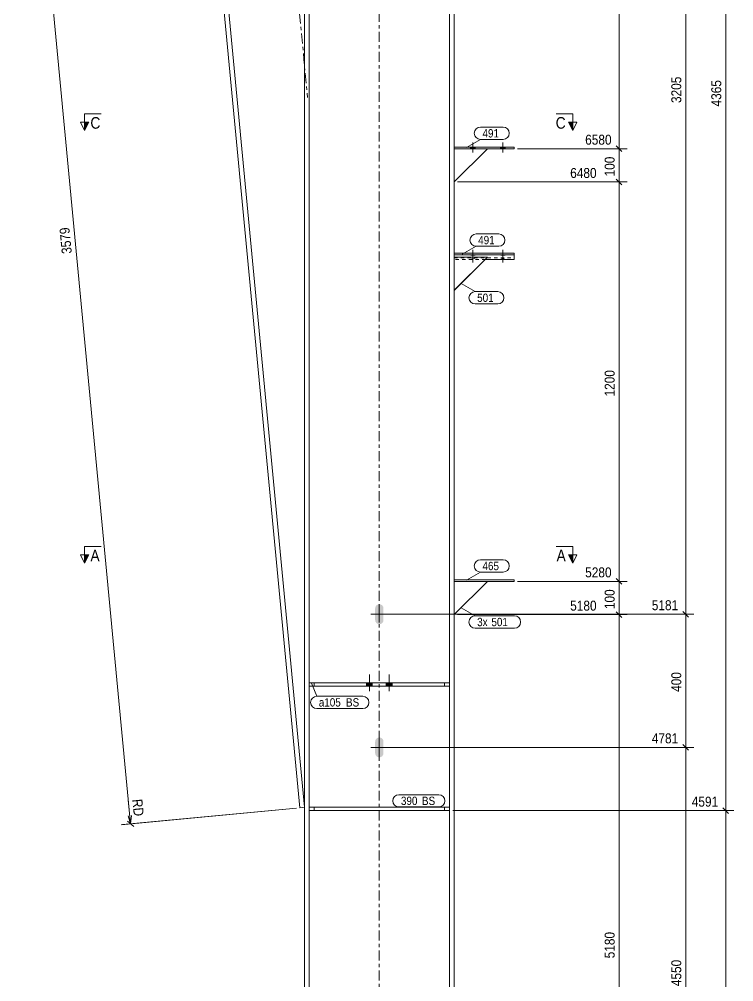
# Model space of a CAD drawing. Header units: millimetres. Extents: x 2 to 579, y 1 to 825.
# Drawn here: x 171.2 to 385.7, y 185.9 to 475.1 of the extents above; entities that cross this region are included whole.
import ezdxf

# ---------------------------------------------------------------- set-up
doc = ezdxf.new("R2010")
doc.units = ezdxf.units.MM
for name, pattern in [('XKITLINE00', [0]), ('XKITLINE01', [4, 1, -1, 1, -1]), ('XKITLINE02', [4, 2, -2]), ('XKITLINE03', [6, 3, -1, 1, -1])]:
    doc.linetypes.add(name, pattern=pattern)
for name, color, linetype, lineweight in [('Bolt', 3, 'Continuous', 0), ('Dimensions', 7, 'Continuous', 0), ('Part', 2, 'Continuous', 0), ('PartMark', 7, 'Continuous', 0), ('Section', 6, 'Continuous', 0)]:
    doc.layers.add(name, color=color, linetype=linetype, lineweight=lineweight)
doc.styles.add('ARIAL', font='ARIAL.TTF')

# ---------------------------------------------------------------- blocks, each defined once
blk = doc.blocks.new('*A11')
at = {"layer": 'Bolt'}
for points in [[(279.76, 293.43), (279.28, 293.34), (278.8, 293.43), (278.4, 293.7), (278.13, 294.11), (278.03, 294.59), (278.03, 298.09), (278.13, 298.56), (278.4, 298.97), (278.8, 299.24), (279.28, 299.34), (279.76, 299.24), (280.17, 298.97), (280.44, 298.56), (280.53, 298.09), (280.53, 294.59), (280.44, 294.11), (280.17, 293.7)], [(279.76, 253.43), (279.28, 253.34), (278.8, 253.43), (278.4, 253.7), (278.13, 254.11), (278.03, 254.59), (278.03, 258.09), (278.13, 258.56), (278.4, 258.97), (278.8, 259.24), (279.28, 259.34), (279.76, 259.24), (280.17, 258.97), (280.44, 258.56), (280.53, 258.09), (280.53, 254.59), (280.44, 254.11), (280.17, 253.7)]]:
    blk.add_hatch(color=3, dxfattribs=at).paths.add_polyline_path(points, flags=17)
at = {"layer": 'Bolt', "color": 3, "linetype": 'XKITLINE00', "lineweight": 0}
for p, q in [((279.28, 298.84), (279.28, 293.84)), ((281.78, 296.34), (276.78, 296.34)), ((279.28, 258.84), (279.28, 253.84)), ((281.78, 256.34), (276.78, 256.34))]:
    blk.add_line(p, q, dxfattribs=at)
blk = doc.blocks.new('*A15')
at = {"layer": 'Bolt', "color": 3, "linetype": 'XKITLINE02', "lineweight": 0}
for p, q in [((276.28, 278.21), (276.28, 273.21)), ((276.28, 278.21), (276.28, 273.21)), ((282.28, 278.21), (282.28, 273.21)), ((282.28, 278.21), (282.28, 273.21)), ((275.38, 275.71), (275.38, 274.71)), ((275.38, 275.71), (275.38, 274.71)), ((277.18, 275.71), (277.18, 274.71)), ((277.18, 275.71), (277.18, 274.71)), ((281.38, 275.71), (281.38, 274.71)), ((281.38, 275.71), (281.38, 274.71)), ((283.18, 275.71), (283.18, 274.71)), ((283.18, 275.71), (283.18, 274.71))]:
    blk.add_line(p, q, dxfattribs=at)
blk = doc.blocks.new('*A16')
at = {"layer": 'Bolt'}
for points in [[(275.38, 274.71), (275.38, 275.71), (277.18, 275.71), (277.18, 274.71)], [(275.38, 274.71), (275.38, 275.71), (277.18, 275.71), (277.18, 274.71)], [(281.38, 274.71), (281.38, 275.71), (283.18, 275.71), (283.18, 274.71)], [(281.38, 274.71), (281.38, 275.71), (283.18, 275.71), (283.18, 274.71)]]:
    blk.add_hatch(color=3, dxfattribs=at).paths.add_polyline_path(points, flags=17)
at = {"layer": 'Bolt', "color": 3, "linetype": 'XKITLINE00', "lineweight": 0}
for p, q in [((276.28, 278.21), (276.28, 273.21)), ((276.28, 278.21), (276.28, 273.21)), ((282.28, 278.21), (282.28, 273.21)), ((282.28, 278.21), (282.28, 273.21)), ((275.38, 275.71), (275.38, 274.71)), ((275.38, 275.71), (275.38, 274.71)), ((277.18, 275.71), (277.18, 274.71)), ((277.18, 275.71), (277.18, 274.71)), ((281.38, 275.71), (281.38, 274.71)), ((281.38, 275.71), (281.38, 274.71)), ((283.18, 275.71), (283.18, 274.71)), ((283.18, 275.71), (283.18, 274.71))]:
    blk.add_line(p, q, dxfattribs=at)
blk = doc.blocks.new('*A20')
at = {"layer": 'Bolt'}
for points in [[(308.08, 436.71), (308.08, 436.21), (306.68, 436.21), (306.68, 436.71)], [(308.08, 436.71), (308.08, 436.21), (306.68, 436.21), (306.68, 436.71)], [(317.08, 436.71), (317.08, 436.21), (315.68, 436.21), (315.68, 436.71)], [(317.08, 436.71), (317.08, 436.21), (315.68, 436.21), (315.68, 436.71)]]:
    blk.add_hatch(color=3, dxfattribs=at).paths.add_polyline_path(points, flags=17)
at = {"layer": 'Bolt', "color": 3, "linetype": 'XKITLINE00', "lineweight": 0}
for p, q in [((306.68, 436.21), (306.68, 436.71)), ((306.68, 436.21), (306.68, 436.71)), ((307.38, 435.05), (307.38, 438.05)), ((307.38, 435.05), (307.38, 438.05)), ((308.08, 436.21), (308.08, 436.71)), ((308.08, 436.21), (308.08, 436.71)), ((315.68, 436.21), (315.68, 436.71)), ((315.68, 436.21), (315.68, 436.71)), ((316.38, 435.05), (316.38, 438.05)), ((316.38, 435.05), (316.38, 438.05)), ((317.08, 436.21), (317.08, 436.71)), ((317.08, 436.21), (317.08, 436.71))]:
    blk.add_line(p, q, dxfattribs=at)
blk = doc.blocks.new('*A23')
at = {"layer": 'Bolt'}
for points in [[(307.42, 404.1), (307.45, 404.1), (307.48, 404.1), (307.52, 404.09), (307.55, 404.09), (307.59, 404.09), (307.62, 404.09), (307.65, 404.09), (307.68, 404.09), (307.71, 404.09), (307.74, 404.09), (307.77, 404.08), (307.8, 404.08), (307.83, 404.08), (307.85, 404.08), (307.88, 404.07), (307.9, 404.07), (307.92, 404.07), (307.94, 404.07), (307.96, 404.06), (307.98, 404.06), (308, 404.06), (308.01, 404.05), (308.03, 404.05), (308.04, 404.05), (308.05, 404.04), (308.06, 404.04), (308.07, 404.03), (308.07, 404.03), (308.08, 404.03), (308.08, 404.02), (308.08, 404.02), (308.08, 404.02), (308.08, 404.01), (308.07, 404.01), (308.07, 404), (308.06, 404), (308.05, 404), (308.04, 403.99), (308.03, 403.99), (308.01, 403.99), (308, 403.98), (307.98, 403.98), (307.96, 403.98), (307.94, 403.97), (307.92, 403.97), (307.9, 403.97), (307.88, 403.97), (307.85, 403.96), (307.83, 403.96), (307.8, 403.96), (307.77, 403.96), (307.74, 403.95), (307.71, 403.95), (307.68, 403.95), (307.65, 403.95), (307.62, 403.95), (307.59, 403.95), (307.55, 403.95), (307.52, 403.94), (307.48, 403.94), (307.45, 403.94), (307.42, 403.94), (307.38, 403.94), (307.35, 403.94), (307.31, 403.94), (307.28, 403.94), (307.25, 403.94), (307.21, 403.95), (307.18, 403.95), (307.15, 403.95), (307.11, 403.95), (307.08, 403.95), (307.05, 403.95), (307.02, 403.95), (306.99, 403.96), (306.96, 403.96), (306.94, 403.96), (306.91, 403.96), (306.89, 403.97), (306.86, 403.97), (306.84, 403.97), (306.82, 403.97), (306.8, 403.98), (306.78, 403.98), (306.76, 403.98), (306.75, 403.99), (306.74, 403.99), (306.72, 403.99), (306.71, 404), (306.7, 404), (306.7, 404), (306.69, 404.01), (306.69, 404.01), (306.68, 404.02), (306.68, 404.02), (306.68, 404.02), (306.69, 404.03), (306.69, 404.03), (306.7, 404.03), (306.7, 404.04), (306.71, 404.04), (306.72, 404.05), (306.74, 404.05), (306.75, 404.05), (306.76, 404.06), (306.78, 404.06), (306.8, 404.06), (306.82, 404.07), (306.84, 404.07), (306.86, 404.07), (306.89, 404.07), (306.91, 404.08), (306.94, 404.08), (306.96, 404.08), (306.99, 404.08), (307.02, 404.09), (307.05, 404.09), (307.08, 404.09), (307.11, 404.09), (307.15, 404.09), (307.18, 404.09), (307.21, 404.09), (307.25, 404.09), (307.28, 404.1), (307.31, 404.1), (307.35, 404.1), (307.38, 404.1)], [(307.42, 403.26), (307.45, 403.26), (307.48, 403.26), (307.52, 403.26), (307.55, 403.25), (307.59, 403.25), (307.62, 403.25), (307.65, 403.25), (307.68, 403.25), (307.71, 403.25), (307.74, 403.25), (307.77, 403.24), (307.8, 403.24), (307.83, 403.24), (307.85, 403.24), (307.88, 403.23), (307.9, 403.23), (307.92, 403.23), (307.94, 403.23), (307.96, 403.22), (307.98, 403.22), (308, 403.22), (308.01, 403.21), (308.03, 403.21), (308.04, 403.21), (308.05, 403.2), (308.06, 403.2), (308.07, 403.2), (308.07, 403.19), (308.08, 403.19), (308.08, 403.18), (308.08, 403.18), (308.08, 403.18), (308.08, 403.17), (308.07, 403.17), (308.07, 403.17), (308.06, 403.16), (308.05, 403.16), (308.04, 403.15), (308.03, 403.15), (308.01, 403.15), (308, 403.14), (307.98, 403.14), (307.96, 403.14), (307.94, 403.13), (307.92, 403.13), (307.9, 403.13), (307.88, 403.13), (307.85, 403.12), (307.83, 403.12), (307.8, 403.12), (307.77, 403.12), (307.74, 403.11), (307.71, 403.11), (307.68, 403.11), (307.65, 403.11), (307.62, 403.11), (307.59, 403.11), (307.55, 403.11), (307.52, 403.11), (307.48, 403.1), (307.45, 403.1), (307.42, 403.1), (307.38, 403.1), (307.35, 403.1), (307.31, 403.1), (307.28, 403.1), (307.25, 403.11), (307.21, 403.11), (307.18, 403.11), (307.15, 403.11), (307.11, 403.11), (307.08, 403.11), (307.05, 403.11), (307.02, 403.11), (306.99, 403.12), (306.96, 403.12), (306.94, 403.12), (306.91, 403.12), (306.89, 403.13), (306.86, 403.13), (306.84, 403.13), (306.82, 403.13), (306.8, 403.14), (306.78, 403.14), (306.76, 403.14), (306.75, 403.15), (306.74, 403.15), (306.72, 403.15), (306.71, 403.16), (306.7, 403.16), (306.7, 403.17), (306.69, 403.17), (306.69, 403.17), (306.68, 403.18), (306.68, 403.18), (306.68, 403.18), (306.69, 403.19), (306.69, 403.19), (306.7, 403.2), (306.7, 403.2), (306.71, 403.2), (306.72, 403.21), (306.74, 403.21), (306.75, 403.21), (306.76, 403.22), (306.78, 403.22), (306.8, 403.22), (306.82, 403.23), (306.84, 403.23), (306.86, 403.23), (306.89, 403.23), (306.91, 403.24), (306.94, 403.24), (306.96, 403.24), (306.99, 403.24), (307.02, 403.25), (307.05, 403.25), (307.08, 403.25), (307.11, 403.25), (307.15, 403.25), (307.18, 403.25), (307.21, 403.25), (307.25, 403.26), (307.28, 403.26), (307.31, 403.26), (307.35, 403.26), (307.38, 403.26)], [(316.42, 404.1), (316.45, 404.1), (316.48, 404.1), (316.52, 404.09), (316.55, 404.09), (316.59, 404.09), (316.62, 404.09), (316.65, 404.09), (316.68, 404.09), (316.71, 404.09), (316.74, 404.09), (316.77, 404.08), (316.8, 404.08), (316.83, 404.08), (316.85, 404.08), (316.88, 404.07), (316.9, 404.07), (316.92, 404.07), (316.94, 404.07), (316.96, 404.06), (316.98, 404.06), (317, 404.06), (317.01, 404.05), (317.03, 404.05), (317.04, 404.05), (317.05, 404.04), (317.06, 404.04), (317.07, 404.03), (317.07, 404.03), (317.08, 404.03), (317.08, 404.02), (317.08, 404.02), (317.08, 404.02), (317.08, 404.01), (317.07, 404.01), (317.07, 404), (317.06, 404), (317.05, 404), (317.04, 403.99), (317.03, 403.99), (317.01, 403.99), (317, 403.98), (316.98, 403.98), (316.96, 403.98), (316.94, 403.97), (316.92, 403.97), (316.9, 403.97), (316.88, 403.97), (316.85, 403.96), (316.83, 403.96), (316.8, 403.96), (316.77, 403.96), (316.74, 403.95), (316.71, 403.95), (316.68, 403.95), (316.65, 403.95), (316.62, 403.95), (316.59, 403.95), (316.55, 403.95), (316.52, 403.94), (316.48, 403.94), (316.45, 403.94), (316.42, 403.94), (316.38, 403.94), (316.35, 403.94), (316.31, 403.94), (316.28, 403.94), (316.25, 403.94), (316.21, 403.95), (316.18, 403.95), (316.15, 403.95), (316.11, 403.95), (316.08, 403.95), (316.05, 403.95), (316.02, 403.95), (315.99, 403.96), (315.96, 403.96), (315.94, 403.96), (315.91, 403.96), (315.89, 403.97), (315.86, 403.97), (315.84, 403.97), (315.82, 403.97), (315.8, 403.98), (315.78, 403.98), (315.76, 403.98), (315.75, 403.99), (315.74, 403.99), (315.72, 403.99), (315.71, 404), (315.7, 404), (315.7, 404), (315.69, 404.01), (315.69, 404.01), (315.68, 404.02), (315.68, 404.02), (315.68, 404.02), (315.69, 404.03), (315.69, 404.03), (315.7, 404.03), (315.7, 404.04), (315.71, 404.04), (315.72, 404.05), (315.74, 404.05), (315.75, 404.05), (315.76, 404.06), (315.78, 404.06), (315.8, 404.06), (315.82, 404.07), (315.84, 404.07), (315.86, 404.07), (315.89, 404.07), (315.91, 404.08), (315.94, 404.08), (315.96, 404.08), (315.99, 404.08), (316.02, 404.09), (316.05, 404.09), (316.08, 404.09), (316.11, 404.09), (316.15, 404.09), (316.18, 404.09), (316.21, 404.09), (316.25, 404.09), (316.28, 404.1), (316.31, 404.1), (316.35, 404.1), (316.38, 404.1)], [(316.42, 403.26), (316.45, 403.26), (316.48, 403.26), (316.52, 403.26), (316.55, 403.25), (316.59, 403.25), (316.62, 403.25), (316.65, 403.25), (316.68, 403.25), (316.71, 403.25), (316.74, 403.25), (316.77, 403.24), (316.8, 403.24), (316.83, 403.24), (316.85, 403.24), (316.88, 403.23), (316.9, 403.23), (316.92, 403.23), (316.94, 403.23), (316.96, 403.22), (316.98, 403.22), (317, 403.22), (317.01, 403.21), (317.03, 403.21), (317.04, 403.21), (317.05, 403.2), (317.06, 403.2), (317.07, 403.2), (317.07, 403.19), (317.08, 403.19), (317.08, 403.18), (317.08, 403.18), (317.08, 403.18), (317.08, 403.17), (317.07, 403.17), (317.07, 403.17), (317.06, 403.16), (317.05, 403.16), (317.04, 403.15), (317.03, 403.15), (317.01, 403.15), (317, 403.14), (316.98, 403.14), (316.96, 403.14), (316.94, 403.13), (316.92, 403.13), (316.9, 403.13), (316.88, 403.13), (316.85, 403.12), (316.83, 403.12), (316.8, 403.12), (316.77, 403.12), (316.74, 403.11), (316.71, 403.11), (316.68, 403.11), (316.65, 403.11), (316.62, 403.11), (316.59, 403.11), (316.55, 403.11), (316.52, 403.11), (316.48, 403.1), (316.45, 403.1), (316.42, 403.1), (316.38, 403.1), (316.35, 403.1), (316.31, 403.1), (316.28, 403.1), (316.25, 403.11), (316.21, 403.11), (316.18, 403.11), (316.15, 403.11), (316.11, 403.11), (316.08, 403.11), (316.05, 403.11), (316.02, 403.11), (315.99, 403.12), (315.96, 403.12), (315.94, 403.12), (315.91, 403.12), (315.89, 403.13), (315.86, 403.13), (315.84, 403.13), (315.82, 403.13), (315.8, 403.14), (315.78, 403.14), (315.76, 403.14), (315.75, 403.15), (315.74, 403.15), (315.72, 403.15), (315.71, 403.16), (315.7, 403.16), (315.7, 403.17), (315.69, 403.17), (315.69, 403.17), (315.68, 403.18), (315.68, 403.18), (315.68, 403.18), (315.69, 403.19), (315.69, 403.19), (315.7, 403.2), (315.7, 403.2), (315.71, 403.2), (315.72, 403.21), (315.74, 403.21), (315.75, 403.21), (315.76, 403.22), (315.78, 403.22), (315.8, 403.22), (315.82, 403.23), (315.84, 403.23), (315.86, 403.23), (315.89, 403.23), (315.91, 403.24), (315.94, 403.24), (315.96, 403.24), (315.99, 403.24), (316.02, 403.25), (316.05, 403.25), (316.08, 403.25), (316.11, 403.25), (316.15, 403.25), (316.18, 403.25), (316.21, 403.25), (316.25, 403.26), (316.28, 403.26), (316.31, 403.26), (316.35, 403.26), (316.38, 403.26)]]:
    blk.add_hatch(color=3, dxfattribs=at).paths.add_polyline_path(points, flags=17)
at = {"layer": 'Bolt', "color": 3, "linetype": 'XKITLINE00', "lineweight": 0}
for p, q in [((307.38, 402.87), (307.38, 405.85)), ((307.38, 402.03), (307.38, 405.01)), ((316.38, 402.87), (316.38, 405.85)), ((316.38, 402.03), (316.38, 405.01))]:
    blk.add_line(p, q, dxfattribs=at)
blk = doc.blocks.new('*A24')
at = {"layer": 'Part', "color": 2, "linetype": 'XKITLINE00', "lineweight": 0}
for p, q in [((256.78, 494.69), (256.78, 180.32)), ((258.18, 494.69), (258.18, 275.71)), ((300.38, 494.69), (300.38, 275.71)), ((301.78, 180.32), (301.78, 494.69)), ((258.18, 274.71), (258.18, 180.32)), ((300.38, 274.71), (300.38, 180.32))]:
    blk.add_line(p, q, dxfattribs=at)
at = {"layer": 'Part', "color": 7, "linetype": 'XKITLINE03', "lineweight": 0}
blk.add_line((279.28, 180.32), (279.28, 494.69), dxfattribs=at)
at = {"layer": 'Part', "color": 7, "linetype": 'XKITLINE01', "lineweight": 0}
for p, q in [((258.18, 275.71), (258.18, 274.71)), ((300.38, 275.71), (300.38, 274.71))]:
    blk.add_line(p, q, dxfattribs=at)
blk = doc.blocks.new('*A29')
at = {"layer": 'Part', "color": 7, "linetype": 'XKITLINE01', "lineweight": 0}
for p, q in [((300.38, 275.71), (258.18, 275.71)), ((258.18, 274.71), (258.18, 275.71)), ((259.68, 275.71), (259.68, 274.71)), ((298.88, 274.71), (298.88, 275.71)), ((300.38, 275.71), (300.38, 274.71)), ((300.38, 274.71), (258.18, 274.71))]:
    blk.add_line(p, q, dxfattribs=at)
blk = doc.blocks.new('*A30')
at = {"layer": 'Part', "color": 2, "linetype": 'XKITLINE00', "lineweight": 0}
for p, q in [((258.18, 275.71), (300.38, 275.71)), ((258.18, 275.71), (258.18, 274.71)), ((300.38, 274.71), (300.38, 275.71)), ((258.18, 274.71), (300.38, 274.71))]:
    blk.add_line(p, q, dxfattribs=at)
at = {"layer": 'Part', "color": 7, "linetype": 'XKITLINE01', "lineweight": 0}
for p, q in [((259.68, 274.71), (259.68, 275.71)), ((298.88, 274.71), (298.88, 275.71))]:
    blk.add_line(p, q, dxfattribs=at)
blk = doc.blocks.new('*A32')
at = {"layer": 'Part', "color": 2, "linetype": 'XKITLINE00', "lineweight": 0}
for p, q in [((255.39, 238.18), (231.03, 494.69)), ((232.44, 494.69), (256.78, 238.32)), ((256.78, 238.32), (255.39, 238.18))]:
    blk.add_line(p, q, dxfattribs=at)
at = {"layer": 'Part', "color": 7, "linetype": 'XKITLINE03', "lineweight": 0}
blk.add_line((253.63, 494.69), (257.73, 451.56), dxfattribs=at)
at = {"layer": 'Part', "color": 7, "linetype": 'XKITLINE01', "lineweight": 0}
blk.add_line((256.78, 238.32), (256.78, 494.69), dxfattribs=at)
blk.add_line((256.78, 238.32), (256.78, 494.69), dxfattribs=at)
blk = doc.blocks.new('*A33')
at = {"layer": 'Part', "color": 2, "linetype": 'XKITLINE00', "lineweight": 0}
for p, q in [((258.18, 238.32), (300.38, 238.32)), ((258.18, 237.32), (300.38, 237.32))]:
    blk.add_line(p, q, dxfattribs=at)
at = {"layer": 'Part', "color": 7, "linetype": 'XKITLINE01', "lineweight": 0}
for p, q in [((258.18, 238.32), (258.18, 237.32)), ((259.68, 237.32), (259.68, 238.32)), ((298.88, 238.32), (298.88, 237.32)), ((300.38, 237.32), (300.38, 238.32))]:
    blk.add_line(p, q, dxfattribs=at)
blk = doc.blocks.new('*A34')
at = {"layer": 'Part', "color": 7, "linetype": 'XKITLINE01', "lineweight": 0}
for p, q in [((300.38, 238.32), (258.18, 238.32)), ((258.18, 238.32), (258.18, 237.32)), ((258.18, 237.32), (300.38, 237.32)), ((259.68, 237.32), (259.68, 238.32)), ((298.88, 237.32), (298.88, 238.32)), ((300.38, 237.32), (300.38, 238.32))]:
    blk.add_line(p, q, dxfattribs=at)
blk = doc.blocks.new('*A36')
at = {"layer": 'Part', "color": 2, "linetype": 'XKITLINE00', "lineweight": 0}
blk.add_line((301.78, 296.21), (311.78, 306.21), dxfattribs=at)
at = {"layer": 'Part', "color": 7, "linetype": 'XKITLINE01', "lineweight": 0}
for p, q in [((301.78, 306.21), (301.78, 296.21)), ((311.78, 306.21), (301.78, 306.21))]:
    blk.add_line(p, q, dxfattribs=at)
blk = doc.blocks.new('*A39')
at = {"layer": 'Part', "color": 2, "linetype": 'XKITLINE00', "lineweight": 0}
blk.add_line((301.78, 426.21), (311.78, 436.21), dxfattribs=at)
at = {"layer": 'Part', "color": 7, "linetype": 'XKITLINE01', "lineweight": 0}
for p, q in [((301.78, 436.21), (301.78, 426.21)), ((311.78, 436.21), (301.78, 436.21))]:
    blk.add_line(p, q, dxfattribs=at)
blk = doc.blocks.new('*A40')
at = {"layer": 'Part', "color": 2, "linetype": 'XKITLINE00', "lineweight": 0}
for p, q in [((319.78, 306.71), (301.78, 306.71)), ((319.78, 306.21), (319.78, 306.71)), ((301.78, 306.21), (319.78, 306.21))]:
    blk.add_line(p, q, dxfattribs=at)
at = {"layer": 'Part', "color": 7, "linetype": 'XKITLINE01', "lineweight": 0}
blk.add_line((301.78, 306.71), (301.78, 306.21), dxfattribs=at)
blk = doc.blocks.new('*A41')
at = {"layer": 'Part', "color": 2, "linetype": 'XKITLINE00', "lineweight": 0}
for p, q in [((319.78, 436.71), (301.78, 436.71)), ((319.78, 436.21), (319.78, 436.71)), ((301.78, 436.21), (319.78, 436.21))]:
    blk.add_line(p, q, dxfattribs=at)
at = {"layer": 'Part', "color": 7, "linetype": 'XKITLINE01', "lineweight": 0}
blk.add_line((301.78, 436.71), (301.78, 436.21), dxfattribs=at)
blk = doc.blocks.new('*A45')
at = {"layer": 'Part', "color": 2, "linetype": 'XKITLINE00', "lineweight": 0}
for p, q in [((301.78, 404.78), (319.78, 404.78)), ((301.78, 404.28), (319.78, 404.28)), ((319.78, 402.92), (311.12, 402.92)), ((319.78, 404.78), (319.78, 402.92))]:
    blk.add_line(p, q, dxfattribs=at)
at = {"layer": 'Part', "color": 7, "linetype": 'XKITLINE01', "lineweight": 0}
for p, q in [((301.78, 404.78), (301.78, 402.92)), ((301.78, 403.42), (319.78, 403.42)), ((311.12, 402.92), (301.78, 402.92))]:
    blk.add_line(p, q, dxfattribs=at)
blk = doc.blocks.new('*A46')
at = {"layer": 'Part', "color": 2, "linetype": 'XKITLINE00', "lineweight": 0}
for p, q in [((301.78, 393.68), (311.78, 403.63)), ((311.78, 403.63), (301.78, 403.63)), ((311.78, 403.57), (301.78, 393.63)), ((311.78, 403.63), (311.78, 403.57))]:
    blk.add_line(p, q, dxfattribs=at)
at = {"layer": 'Part', "color": 7, "linetype": 'XKITLINE01', "lineweight": 0}
for p, q in [((301.78, 403.63), (301.78, 393.63)), ((301.78, 403.57), (311.78, 403.57))]:
    blk.add_line(p, q, dxfattribs=at)
blk = doc.blocks.new('*A142')
at = {"layer": 'PartMark', "color": 7, "linetype": 'XKITLINE00', "lineweight": 0}
for p, q in [((303.81, 298.24), (308.05, 295.85)), ((308.05, 295.85), (319.84, 295.85)), ((308.05, 292.15), (319.84, 292.15))]:
    blk.add_line(p, q, dxfattribs=at)
for centre, start, end in [((308.05, 294), 90, 270), ((319.84, 294), 270, 90)]:
    blk.add_arc(centre, 1.85, start, end, dxfattribs=at)
at = {"layer": 'PartMark', "color": 3, "style": 'ARIAL', "width": 0.85}
for s, p in [('3x', (308.65, 292.75)), ('501', (312.93, 292.75))]:
    blk.add_text(s, height=2.5, dxfattribs=at).set_placement(p)
blk = doc.blocks.new('*A144')
at = {"layer": 'PartMark', "color": 7, "linetype": 'XKITLINE00', "lineweight": 0}
for p, q in [((258.96, 275.65), (260.51, 271.7)), ((260.51, 271.7), (274.32, 271.7)), ((260.51, 268), (274.32, 268))]:
    blk.add_line(p, q, dxfattribs=at)
for centre, start, end in [((260.51, 269.85), 90, 270), ((274.32, 269.85), 270, 90)]:
    blk.add_arc(centre, 1.85, start, end, dxfattribs=at)
at = {"layer": 'PartMark', "color": 3, "style": 'ARIAL', "width": 0.85}
for s, p in [('a105', (261.11, 268.6)), ('BS', (269.28, 268.6))]:
    blk.add_text(s, height=2.5, dxfattribs=at).set_placement(p)
blk = doc.blocks.new('*A145')
at = {"layer": 'PartMark', "color": 7, "linetype": 'XKITLINE00', "lineweight": 0}
for p, q in [((285.17, 242.12), (297.13, 242.12)), ((285.17, 238.42), (297.13, 238.42))]:
    blk.add_line(p, q, dxfattribs=at)
for centre, start, end in [((285.17, 240.27), 90, 270), ((297.13, 240.27), 270, 90)]:
    blk.add_arc(centre, 1.85, start, end, dxfattribs=at)
at = {"layer": 'PartMark', "color": 3, "style": 'ARIAL', "width": 0.85}
for s, p in [('390', (285.77, 239.02)), ('BS', (292.08, 239.02))]:
    blk.add_text(s, height=2.5, dxfattribs=at).set_placement(p)
blk = doc.blocks.new('*A147')
at = {"layer": 'Section'}
for points in [[(192.04, 444.21), (190.79, 441.71), (190.79, 444.21)], [(337.35, 444.21), (337.35, 441.71), (336.1, 444.21)]]:
    blk.add_hatch(color=3, dxfattribs=at).paths.add_polyline_path(points, flags=17)
at = {"layer": 'Section', "color": 1, "linetype": 'XKITLINE00', "lineweight": 0}
for p, q in [((190.79, 446.71), (195.79, 446.71)), ((190.79, 446.71), (190.79, 441.71)), ((337.35, 446.71), (332.35, 446.71)), ((337.35, 446.71), (337.35, 441.71))]:
    blk.add_line(p, q, dxfattribs=at)
at = {"layer": 'Section', "color": 3, "linetype": 'XKITLINE00', "lineweight": 0}
for p, q in [((190.79, 441.71), (189.54, 444.21)), ((192.04, 444.21), (189.54, 444.21)), ((190.79, 441.71), (192.04, 444.21)), ((336.1, 444.21), (338.6, 444.21)), ((337.35, 441.71), (336.1, 444.21)), ((338.6, 444.21), (337.35, 441.71))]:
    blk.add_line(p, q, dxfattribs=at)
at = {"layer": 'Section', "color": 7, "style": 'ARIAL', "width": 0.85}
for p in [(192.54, 442.21), (332.23, 442.21)]:
    blk.add_text('C', height=3.5, dxfattribs=at).set_placement(p)
blk = doc.blocks.new('*A148')
at = {"layer": 'Section'}
for points in [[(192.04, 314.21), (190.79, 311.71), (190.79, 314.21)], [(337.35, 314.21), (337.35, 311.71), (336.1, 314.21)]]:
    blk.add_hatch(color=3, dxfattribs=at).paths.add_polyline_path(points, flags=17)
at = {"layer": 'Section', "color": 1, "linetype": 'XKITLINE00', "lineweight": 0}
for p, q in [((190.79, 316.71), (195.79, 316.71)), ((190.79, 316.71), (190.79, 311.71)), ((337.35, 316.71), (332.35, 316.71)), ((337.35, 316.71), (337.35, 311.71))]:
    blk.add_line(p, q, dxfattribs=at)
at = {"layer": 'Section', "color": 3, "linetype": 'XKITLINE00', "lineweight": 0}
for p, q in [((190.79, 311.71), (189.54, 314.21)), ((192.04, 314.21), (189.54, 314.21)), ((190.79, 311.71), (192.04, 314.21)), ((336.1, 314.21), (338.6, 314.21)), ((337.35, 311.71), (336.1, 314.21)), ((338.6, 314.21), (337.35, 311.71))]:
    blk.add_line(p, q, dxfattribs=at)
at = {"layer": 'Section', "color": 7, "style": 'ARIAL', "width": 0.85}
for p in [(192.54, 312.21), (332.49, 312.21)]:
    blk.add_text('A', height=3.5, dxfattribs=at).set_placement(p)
blk = doc.blocks.new('*A163')
at = {"layer": 'Dimensions', "color": 7, "linetype": 'XKITLINE00', "lineweight": 0}
for p, q in [((301.38, 237.32), (385.68, 237.32)), ((382.43, 238.17), (384.13, 236.47)), ((383.28, 98.59), (383.28, 237.32)), ((302.78, 98.59), (385.68, 98.59)), ((382.43, 99.44), (384.13, 97.74))]:
    blk.add_line(p, q, dxfattribs=at)
at = {"layer": 'Dimensions', "color": 3}
for p in [(383.28, 237.32), (383.28, 98.59)]:
    blk.add_point(p, dxfattribs=at)
at = {"layer": 'Dimensions', "color": 3, "style": 'ARIAL', "width": 0.85}
blk.add_text('4591', height=3, dxfattribs=at).set_placement((373.08, 238.52))
blk.add_text('4591', height=3, rotation=90.0002, dxfattribs=at).set_placement((381.93, 163.5))
blk = doc.blocks.new('*A164')
at = {"layer": 'Dimensions', "color": 7, "linetype": 'XKITLINE00', "lineweight": 0}
for p, q in [((383.28, 237.32), (383.28, 669.37)), ((301.38, 237.32), (385.68, 237.32)), ((382.43, 238.17), (384.13, 236.47))]:
    blk.add_line(p, q, dxfattribs=at)
at = {"layer": 'Dimensions', "color": 3}
blk.add_point((383.28, 237.32), dxfattribs=at)
at = {"layer": 'Dimensions', "color": 3, "style": 'ARIAL', "width": 0.85}
blk.add_text('4365', height=3, rotation=90.0002, dxfattribs=at).set_placement((381.93, 448.89))
blk = doc.blocks.new('*A168')
at = {"layer": 'Dimensions', "color": 7, "linetype": 'XKITLINE00', "lineweight": 0}
for p, q in [((280.28, 256.34), (373.68, 256.34)), ((370.43, 257.18), (372.13, 255.49)), ((371.28, 121.72), (371.28, 256.34)), ((280.28, 121.72), (373.68, 121.72)), ((370.43, 122.57), (372.13, 120.87))]:
    blk.add_line(p, q, dxfattribs=at)
at = {"layer": 'Dimensions', "color": 3}
for p in [(371.28, 256.34), (371.28, 121.72)]:
    blk.add_point(p, dxfattribs=at)
at = {"layer": 'Dimensions', "color": 3, "style": 'ARIAL', "width": 0.85}
blk.add_text('4781', height=3, dxfattribs=at).set_placement((361.08, 257.54))
blk.add_text('4550', height=3, rotation=90.0002, dxfattribs=at).set_placement((369.93, 184.58))
blk = doc.blocks.new('*A169')
at = {"layer": 'Dimensions', "color": 7, "linetype": 'XKITLINE00', "lineweight": 0}
for p, q in [((280.28, 296.34), (373.68, 296.34)), ((370.43, 297.18), (372.13, 295.49)), ((371.28, 256.34), (371.28, 296.34)), ((280.28, 256.34), (373.68, 256.34)), ((370.43, 257.18), (372.13, 255.49))]:
    blk.add_line(p, q, dxfattribs=at)
at = {"layer": 'Dimensions', "color": 3}
for p in [(371.28, 296.34), (371.28, 256.34)]:
    blk.add_point(p, dxfattribs=at)
at = {"layer": 'Dimensions', "color": 3, "style": 'ARIAL', "width": 0.85}
blk.add_text('5181', height=3, dxfattribs=at).set_placement((361.08, 297.54))
blk.add_text('400', height=3, rotation=90.0002, dxfattribs=at).set_placement((369.93, 273))
blk = doc.blocks.new('*A170')
at = {"layer": 'Dimensions', "color": 7, "linetype": 'XKITLINE00', "lineweight": 0}
for p, q in [((371.28, 296.34), (371.28, 612.42)), ((280.28, 296.34), (373.68, 296.34)), ((370.43, 297.18), (372.13, 295.49))]:
    blk.add_line(p, q, dxfattribs=at)
at = {"layer": 'Dimensions', "color": 3}
blk.add_point((371.28, 296.34), dxfattribs=at)
at = {"layer": 'Dimensions', "color": 3, "style": 'ARIAL', "width": 0.85}
blk.add_text('3205', height=3, rotation=90.0002, dxfattribs=at).set_placement((369.93, 449.93))
blk = doc.blocks.new('*A172')
at = {"layer": 'Dimensions', "color": 7, "linetype": 'XKITLINE00', "lineweight": 0}
for p, q in [((302.78, 296.21), (353.68, 296.21)), ((350.43, 297.06), (352.13, 295.36)), ((351.28, 98.59), (351.28, 296.21)), ((302.78, 98.59), (353.68, 98.59)), ((350.43, 99.44), (352.13, 97.74))]:
    blk.add_line(p, q, dxfattribs=at)
at = {"layer": 'Dimensions', "color": 3}
for p in [(351.28, 296.21), (351.28, 98.59)]:
    blk.add_point(p, dxfattribs=at)
at = {"layer": 'Dimensions', "color": 3, "style": 'ARIAL', "width": 0.85}
blk.add_text('5180', height=3, dxfattribs=at).set_placement((336.58, 297.41))
blk.add_text('5180', height=3, rotation=90.0002, dxfattribs=at).set_placement((349.93, 192.95))
blk = doc.blocks.new('*A173')
at = {"layer": 'Dimensions', "color": 7, "linetype": 'XKITLINE00', "lineweight": 0}
for p, q in [((350.43, 307.06), (352.13, 305.36)), ((320.78, 306.21), (353.68, 306.21)), ((351.28, 296.21), (351.28, 306.21)), ((302.78, 296.21), (353.68, 296.21)), ((350.43, 297.06), (352.13, 295.36))]:
    blk.add_line(p, q, dxfattribs=at)
at = {"layer": 'Dimensions', "color": 3}
for p in [(351.28, 306.21), (351.28, 296.21)]:
    blk.add_point(p, dxfattribs=at)
at = {"layer": 'Dimensions', "color": 3, "style": 'ARIAL', "width": 0.85}
blk.add_text('5280', height=3, dxfattribs=at).set_placement((341.08, 307.41))
blk.add_text('100', height=3, rotation=90.0002, dxfattribs=at).set_placement((349.93, 297.87))
blk = doc.blocks.new('*A174')
at = {"layer": 'Dimensions', "color": 7, "linetype": 'XKITLINE00', "lineweight": 0}
for p, q in [((302.78, 426.21), (353.68, 426.21)), ((350.43, 427.06), (352.13, 425.36)), ((351.28, 306.21), (351.28, 426.21)), ((350.43, 307.06), (352.13, 305.36)), ((320.78, 306.21), (353.68, 306.21))]:
    blk.add_line(p, q, dxfattribs=at)
at = {"layer": 'Dimensions', "color": 3}
for p in [(351.28, 426.21), (351.28, 306.21)]:
    blk.add_point(p, dxfattribs=at)
at = {"layer": 'Dimensions', "color": 3, "style": 'ARIAL', "width": 0.85}
blk.add_text('6480', height=3, dxfattribs=at).set_placement((336.58, 427.41))
blk.add_text('1200', height=3, rotation=90.0002, dxfattribs=at).set_placement((349.93, 361.76))
blk = doc.blocks.new('*A175')
at = {"layer": 'Dimensions', "color": 7, "linetype": 'XKITLINE00', "lineweight": 0}
for p, q in [((350.43, 437.06), (352.13, 435.36)), ((320.78, 436.21), (353.68, 436.21)), ((351.28, 426.21), (351.28, 436.21)), ((302.78, 426.21), (353.68, 426.21)), ((350.43, 427.06), (352.13, 425.36))]:
    blk.add_line(p, q, dxfattribs=at)
at = {"layer": 'Dimensions', "color": 3}
for p in [(351.28, 436.21), (351.28, 426.21)]:
    blk.add_point(p, dxfattribs=at)
at = {"layer": 'Dimensions', "color": 3, "style": 'ARIAL', "width": 0.85}
blk.add_text('6580', height=3, dxfattribs=at).set_placement((341.08, 437.41))
blk.add_text('100', height=3, rotation=90.0002, dxfattribs=at).set_placement((349.93, 427.87))
blk = doc.blocks.new('*A176')
at = {"layer": 'Dimensions', "color": 7, "linetype": 'XKITLINE00', "lineweight": 0}
for p, q in [((350.43, 552.64), (352.13, 550.94)), ((302.78, 551.79), (353.68, 551.79)), ((351.28, 436.21), (351.28, 551.79)), ((350.43, 437.06), (352.13, 435.36)), ((320.78, 436.21), (353.68, 436.21))]:
    blk.add_line(p, q, dxfattribs=at)
at = {"layer": 'Dimensions', "color": 3}
for p in [(351.28, 551.79), (351.28, 436.21)]:
    blk.add_point(p, dxfattribs=at)
at = {"layer": 'Dimensions', "color": 3, "style": 'ARIAL', "width": 0.85}
blk.add_text('7780', height=3, dxfattribs=at).set_placement((336.58, 552.99))
blk.add_text('1200', height=3, rotation=90.0002, dxfattribs=at).set_placement((349.93, 489.55))
blk = doc.blocks.new('*A182')
at = {"layer": 'Dimensions', "color": 7, "linetype": 'XKITLINE00', "lineweight": 0}
for p, q in [((204.6, 233.36), (171.18, 585.29)), ((203.92, 240.55), (204.6, 233.36)), ((254.39, 238.09), (201.76, 233.09)), ((254.39, 238.09), (202.21, 233.13)), ((203.87, 235.8), (204.6, 233.36)), ((204.86, 235.9), (204.6, 233.36)), ((203.68, 234.13), (205.53, 232.6))]:
    blk.add_line(p, q, dxfattribs=at)
at = {"layer": 'Dimensions', "color": 3}
blk.add_point((204.6, 233.36), dxfattribs=at)
at = {"layer": 'Dimensions', "color": 7}
blk.add_point((204.6, 233.36), dxfattribs=at)
at = {"layer": 'Dimensions', "color": 3, "style": 'ARIAL', "width": 0.85}
for s, rotation, p in [('3579', 95.4261, (186.97, 404.77)), ('RD', -84.5743, (205.11, 240.66))]:
    blk.add_text(s, height=3, rotation=rotation, dxfattribs=at).set_placement(p)
blk = doc.blocks.new('*A186')
at = {"layer": 'PartMark', "color": 7, "linetype": 'XKITLINE00', "lineweight": 0}
for p, q in [((303.81, 395.66), (308.05, 393.27)), ((308.05, 393.27), (314.82, 393.27)), ((308.05, 389.57), (314.82, 389.57))]:
    blk.add_line(p, q, dxfattribs=at)
for centre, start, end in [((308.05, 391.42), 90, 270), ((314.82, 391.42), 270, 90)]:
    blk.add_arc(centre, 1.85, start, end, dxfattribs=at)
at = {"layer": 'PartMark', "color": 3, "style": 'ARIAL', "width": 0.85}
blk.add_text('501', height=2.5, dxfattribs=at).set_placement((308.65, 390.17))
blk = doc.blocks.new('*A187')
at = {"layer": 'PartMark', "color": 7, "linetype": 'XKITLINE00', "lineweight": 0}
for p, q in [((308.35, 410.6), (315.11, 410.6)), ((304.11, 404.51), (308.35, 406.9)), ((308.35, 406.9), (315.11, 406.9))]:
    blk.add_line(p, q, dxfattribs=at)
for centre, start, end in [((308.35, 408.75), 90, 270), ((315.11, 408.75), 270, 90)]:
    blk.add_arc(centre, 1.85, start, end, dxfattribs=at)
at = {"layer": 'PartMark', "color": 3, "style": 'ARIAL', "width": 0.85}
blk.add_text('491', height=2.5, dxfattribs=at).set_placement((308.95, 407.5))
blk = doc.blocks.new('*A190')
at = {"layer": 'PartMark', "color": 7, "linetype": 'XKITLINE00', "lineweight": 0}
for p, q in [((309.65, 442.68), (316.42, 442.68)), ((305.41, 436.58), (309.65, 438.98)), ((309.65, 438.98), (316.42, 438.98))]:
    blk.add_line(p, q, dxfattribs=at)
for centre, start, end in [((309.65, 440.83), 90, 270), ((316.42, 440.83), 270, 90)]:
    blk.add_arc(centre, 1.85, start, end, dxfattribs=at)
at = {"layer": 'PartMark', "color": 3, "style": 'ARIAL', "width": 0.85}
blk.add_text('491', height=2.5, dxfattribs=at).set_placement((310.25, 439.58))
blk = doc.blocks.new('*A191')
at = {"layer": 'PartMark', "color": 7, "linetype": 'XKITLINE00', "lineweight": 0}
for p, q in [((309.65, 312.68), (316.42, 312.68)), ((305.41, 306.58), (309.65, 308.98)), ((309.65, 308.98), (316.42, 308.98))]:
    blk.add_line(p, q, dxfattribs=at)
for centre, start, end in [((309.65, 310.83), 90, 270), ((316.42, 310.83), 270, 90)]:
    blk.add_arc(centre, 1.85, start, end, dxfattribs=at)
at = {"layer": 'PartMark', "color": 3, "style": 'ARIAL', "width": 0.85}
blk.add_text('465', height=2.5, dxfattribs=at).set_placement((310.25, 309.58))

msp = doc.modelspace()

# ---------------------------------------------------------------- block references
at = {"lineweight": 0}
for name in ['*A164', '*A32', '*A170', '*A11', '*A182', '*A176', '*A147', '*A190', '*A175', '*A41', '*A20', '*A39', '*A174', '*A187', '*A23', '*A45', '*A46', '*A186', '*A148', '*A191', '*A173', '*A40', '*A36', '*A169', '*A172', '*A142', '*A15', '*A16', '*A29', '*A30', '*A144', '*A168', '*A145', '*A163', '*A33', '*A34']:
    msp.add_blockref(name, (0, 0), dxfattribs=at)
at = {"layer": 'Part', "lineweight": 0}
msp.add_blockref('*A24', (0, 0), dxfattribs=at)

doc.saveas('drawing.dxf')
